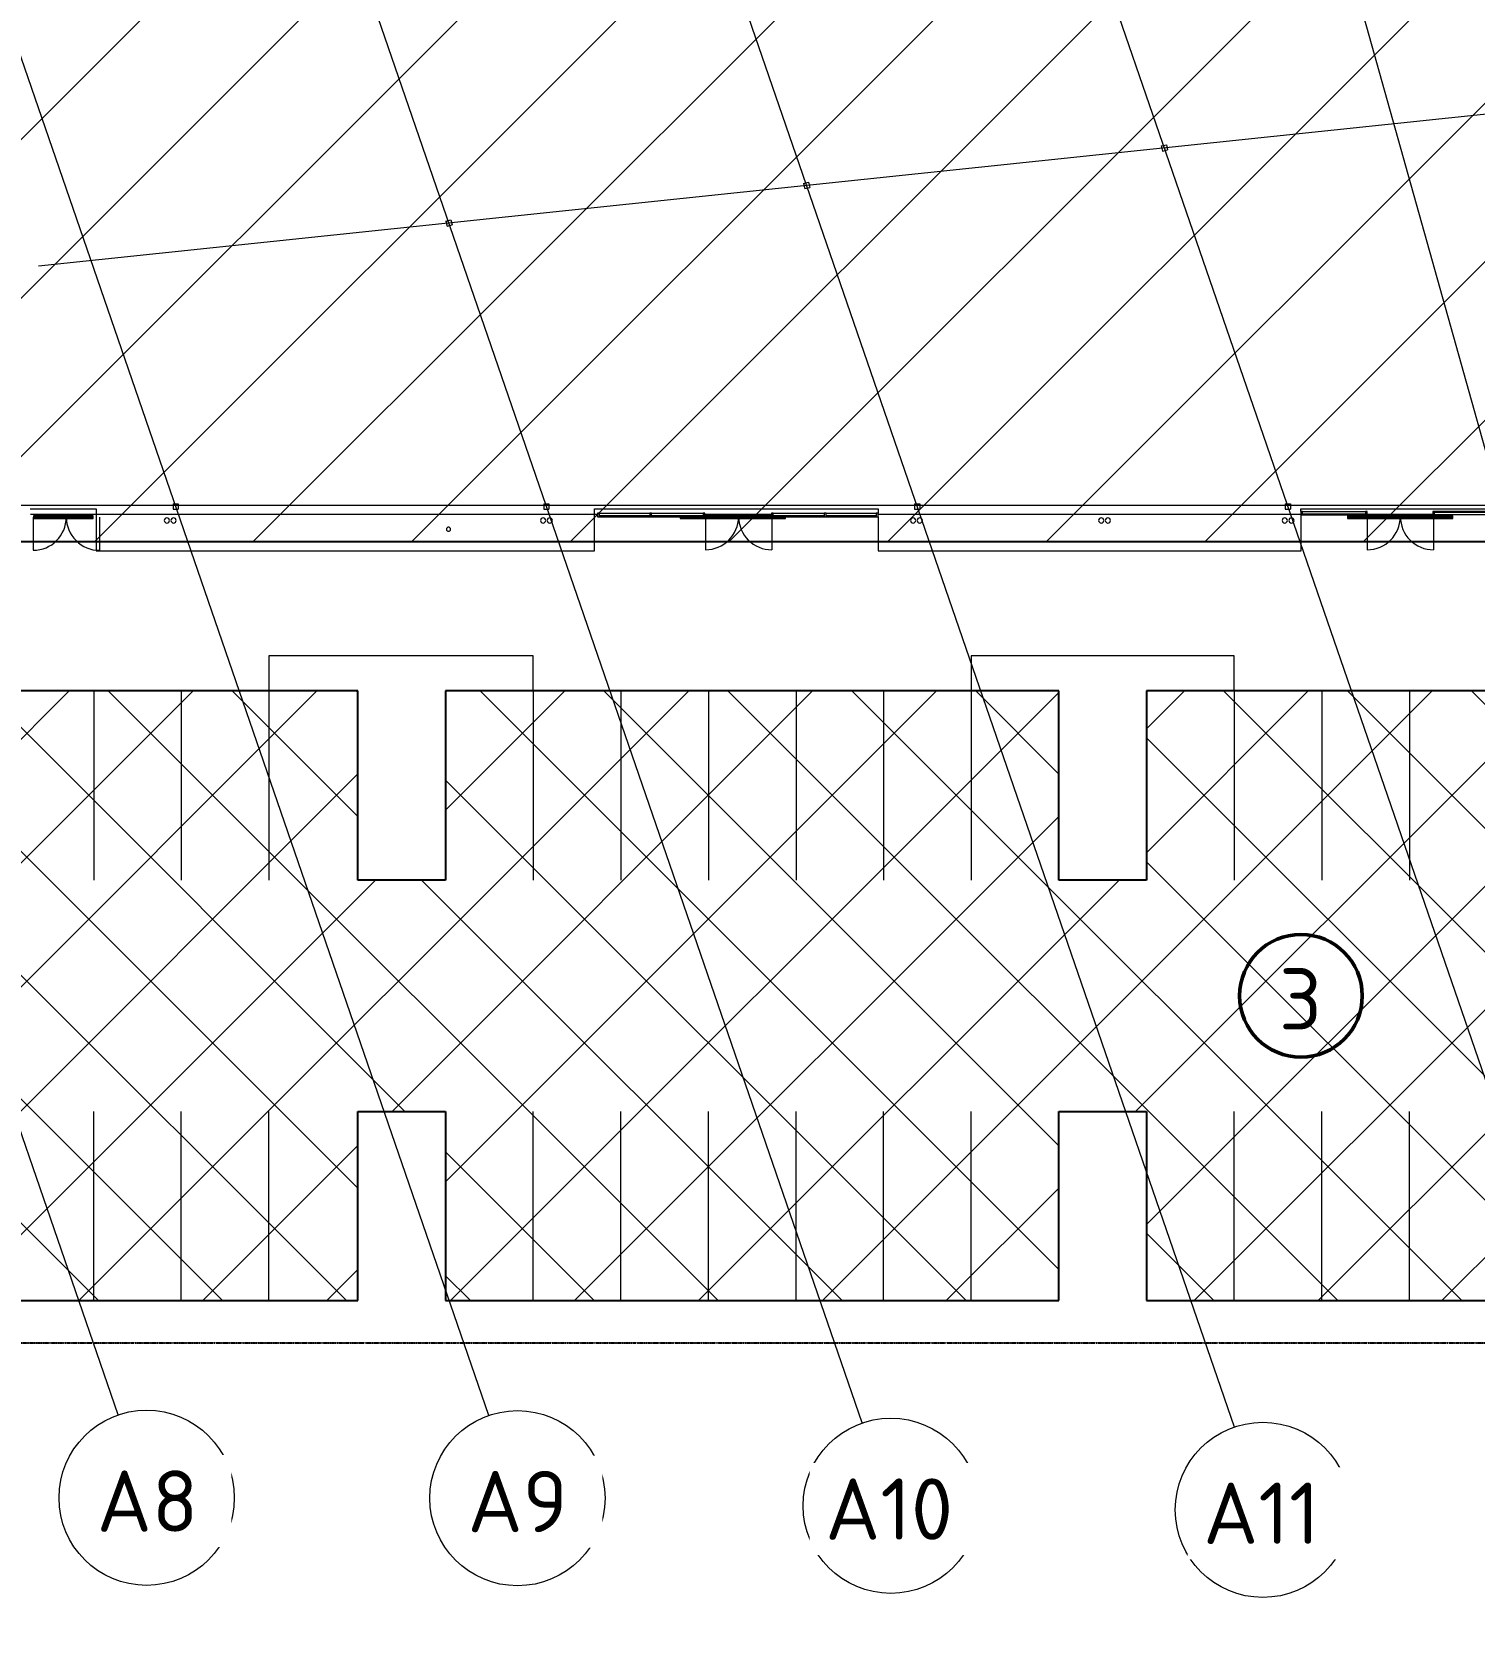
# Model space of a CAD drawing. Header units: millimetres. Extents: x 674 to 609626, y -20132 to 4061356.
# Drawn here: x 154839 to 195992, y 3937995 to 3983357 of the extents above; entities that cross this region are included whole.
import ezdxf

# ---------------------------------------------------------------- set-up
doc = ezdxf.new("R2010")
doc.units = ezdxf.units.MM
for name, pattern in [('AEC_Double Dash', [39, 15, -4, 6, -4, 6, -4]), ('Boundary', [16, 5, -2, 5, -2, 0, -2]), ('Hidden', [6, 4, -2]), ('Hidden_2_', [4, 3, -1])]:
    doc.linetypes.add(name, pattern=pattern)
for name, color, linetype, lineweight in [('A-000-M_MASS', 13, 'Continuous', 25), ('A-000-MH_MASS', 13, 'Hidden_2_', 25), ('A-010-M_LINE', 90, 'Continuous', 18), ('A-060-M_DETAIL', 3, 'Continuous', 25), ('A-214-M_CURT_WALL', 52, 'Continuous', 13), ('A-215-M_CURT_PANEL', 51, 'Continuous', 13), ('A-230-M_FLOOR', 192, 'Continuous', 13), ('A-325-M_DOOR', 31, 'Continuous', 13), ('A-325-M_DOOR_PANEL', 31, 'Continuous', 13), ('C-910-M_SITE_BOUND', 91, 'Boundary', 25), ('F-670-M_FSP', 13, 'Continuous', 13), ('M-520-M_DRAINAGE_FW', 2, 'Continuous', 13), ('S-280-M_COLUMN', 52, 'Continuous', 13), ('Z-030-M_GRID', 191, 'Continuous', 13), ('Z-033_T_GRIDREF', 31, 'Continuous', 13), ('Z-060-M_DETAIL', 92, 'Continuous', 25)]:
    doc.layers.add(name, color=color, linetype=linetype, lineweight=lineweight)
doc.styles.add('ISOCPEUR_2', font='isocpeur.ttf', dxfattribs={"height": 1750})

# ---------------------------------------------------------------- blocks, each defined once
blk = doc.blocks.new('Family - ___-240017-S0_021 - GROUND LOADING PLAN')
at = {"layer": 'C-910-M_SITE_BOUND', "color": 21, "linetype": 'AEC_Double Dash', "lineweight": 5}
blk.add_line((-2400034, 3945944), (-2257301, 3945944), dxfattribs=at)
blk = doc.blocks.new('SHS-Square Hollow Section-Column - 150x150xSHS-3248346-S0_021 - GROUND LOADING PLAN')
at = {"layer": 'S-280-M_COLUMN', "lineweight": 5}
for p, q in [((-75, 75), (-75, -75)), ((-75, 75), (75, 75)), ((75, 75), (75, -75)), ((-75, -75), (75, -75))]:
    blk.add_line(p, q, dxfattribs=at)
blk = doc.blocks.new('SHS-Square Hollow Section-Column - 150x150xSHS-3248347-S0_021 - GROUND LOADING PLAN')
at = {"layer": 'S-280-M_COLUMN', "lineweight": 5}
for p, q in [((-75, 75), (-75, -75)), ((-75, 75), (75, 75)), ((75, 75), (75, -75)), ((-75, -75), (75, -75))]:
    blk.add_line(p, q, dxfattribs=at)
blk = doc.blocks.new('SHS-Square Hollow Section-Column - 150x150xSHS-3248349-S0_021 - GROUND LOADING PLAN')
at = {"layer": 'S-280-M_COLUMN', "lineweight": 5}
for p, q in [((-75, 75), (-75, -75)), ((-75, 75), (75, 75)), ((75, 75), (75, -75)), ((-75, -75), (75, -75))]:
    blk.add_line(p, q, dxfattribs=at)
blk = doc.blocks.new('SHS-Square Hollow Section-Column - 150x150xSHS-3248350-S0_021 - GROUND LOADING PLAN')
at = {"layer": 'S-280-M_COLUMN', "lineweight": 5}
for p, q in [((-75, 75), (-75, -75)), ((-75, 75), (75, 75)), ((75, 75), (75, -75)), ((-75, -75), (75, -75))]:
    blk.add_line(p, q, dxfattribs=at)
blk = doc.blocks.new('System Panel - Glazed-3113319-S0_021 - GROUND LOADING PLAN')
at = {"layer": 'A-215-M_CURT_PANEL', "lineweight": 5}
for p, q in [((716, 50), (-716, 50)), ((-716, 50), (-716, 25)), ((-716, 25), (716, 25)), ((716, 25), (716, 50))]:
    blk.add_line(p, q, dxfattribs=at)
blk = doc.blocks.new('Rectangular Mullion - 50x100mm-3113315-S0_021 - GROUND LOADING PLAN')
at = {"layer": 'A-214-M_CURT_WALL', "lineweight": 5}
for p, q in [((-2346001, 3969618), (-2344569, 3969618)), ((-2346001, 3969518), (-2344569, 3969518))]:
    blk.add_line(p, q, dxfattribs=at)
blk = doc.blocks.new('Rectangular Mullion - 50x100mm-1447016-S0_021 - GROUND LOADING PLAN')
at = {"layer": 'A-214-M_CURT_WALL', "lineweight": 5}
for p, q in [((-50, 50), (0, 50)), ((-50, -50), (-50, 50)), ((0, 50), (0, -50)), ((0, -50), (-50, -50))]:
    blk.add_line(p, q, dxfattribs=at)
blk = doc.blocks.new('Rectangular Mullion - 50x100mm-1425435-S0_021 - GROUND LOADING PLAN')
at = {"layer": 'A-214-M_CURT_WALL', "lineweight": 5}
for p, q in [((0, 50), (-50, 50)), ((-50, 50), (-50, -50)), ((0, -50), (0, 50)), ((-50, -50), (0, -50))]:
    blk.add_line(p, q, dxfattribs=at)
blk = doc.blocks.new('System Panel - Glazed-3113320-S0_021 - GROUND LOADING PLAN')
at = {"layer": 'A-215-M_CURT_PANEL', "lineweight": 5}
for p, q in [((730, 49.5), (-730, 49.5)), ((-730, 49.5), (-730, 24.5)), ((-730, 24.5), (730, 24.5)), ((730, 24.5), (730, 49.5))]:
    blk.add_line(p, q, dxfattribs=at)
blk = doc.blocks.new('System Panel - Glazed-3113297-S0_021 - GROUND LOADING PLAN')
at = {"layer": 'A-215-M_CURT_PANEL', "lineweight": 5}
for p, q in [((734, 50), (-734, 50)), ((-734, 50), (-734, 25)), ((-734, 25), (734, 25)), ((734, 25), (734, 50))]:
    blk.add_line(p, q, dxfattribs=at)
blk = doc.blocks.new('System Panel - Glazed-3113298-S0_021 - GROUND LOADING PLAN')
at = {"layer": 'A-215-M_CURT_PANEL', "lineweight": 5}
for p, q in [((720, 49), (-720, 49)), ((-720, 49), (-720, 24)), ((-720, 24), (720, 24)), ((720, 24), (720, 49))]:
    blk.add_line(p, q, dxfattribs=at)
blk = doc.blocks.new('Rectangular Mullion - 50x100mm-3113316-S0_021 - GROUND LOADING PLAN')
at = {"layer": 'A-214-M_CURT_WALL', "lineweight": 5}
for p, q in [((-2347511, 3969618), (-2346051, 3969618)), ((-2347511, 3969518), (-2346051, 3969518))]:
    blk.add_line(p, q, dxfattribs=at)
blk = doc.blocks.new('Rectangular Mullion - 50x100mm-3113293-S0_021 - GROUND LOADING PLAN')
at = {"layer": 'A-214-M_CURT_WALL', "lineweight": 5}
for p, q in [((-2350979, 3969618), (-2349511, 3969618)), ((-2350979, 3969518), (-2349511, 3969518))]:
    blk.add_line(p, q, dxfattribs=at)
blk = doc.blocks.new('Rectangular Mullion - 50x100mm-3113294-S0_021 - GROUND LOADING PLAN')
at = {"layer": 'A-214-M_CURT_WALL', "lineweight": 5}
for p, q in [((-2352469, 3969618), (-2351029, 3969618)), ((-2352469, 3969518), (-2351029, 3969518))]:
    blk.add_line(p, q, dxfattribs=at)
blk = doc.blocks.new('Rectangular Mullion - 50x100mm-1425432-S0_021 - GROUND LOADING PLAN')
at = {"layer": 'A-214-M_CURT_WALL', "lineweight": 5}
for p, q in [((-25, 50), (25, 50)), ((-25, -50), (-25, 50)), ((25, 50), (25, -50)), ((25, -50), (-25, -50))]:
    blk.add_line(p, q, dxfattribs=at)
blk = doc.blocks.new('X_Door-Panel-Hinge-Standard - Standard-3272678-S0_021 - GROUND LOADING PLAN')
at = {"layer": 'A-325-M_DOOR', "lineweight": 5}
blk.add_arc((-485, 20), 945, 360, 90, dxfattribs=at)
at = {"layer": 'A-325-M_DOOR_PANEL', "lineweight": 5}
blk.add_line((-485, 20), (-485, 965), dxfattribs=at)
blk = doc.blocks.new('Downpipe - L Spreader - Default-3252573-S0_021 - GROUND LOADING PLAN')
at = {"layer": 'M-520-M_DRAINAGE_FW', "lineweight": 5}
for start, end in [(0, 180), (180, 0)]:
    blk.add_arc((-40, 150), 75, start, end, dxfattribs=at)
blk = doc.blocks.new('Downpipe - L Spreader - Default-3252574-S0_021 - GROUND LOADING PLAN')
at = {"layer": 'M-520-M_DRAINAGE_FW', "lineweight": 5}
for start, end in [(0, 180), (180, 0)]:
    blk.add_arc((-40, 150), 75, start, end, dxfattribs=at)
blk = doc.blocks.new('Downpipe - L Spreader - Default-3252578-S0_021 - GROUND LOADING PLAN')
at = {"layer": 'M-520-M_DRAINAGE_FW', "lineweight": 5}
for start, end in [(0, 180), (180, 0)]:
    blk.add_arc((-40, 150), 75, start, end, dxfattribs=at)
blk = doc.blocks.new('Downpipe - L Spreader - Default-3252579-S0_021 - GROUND LOADING PLAN')
at = {"layer": 'M-520-M_DRAINAGE_FW', "lineweight": 5}
for start, end in [(0, 180), (180, 0)]:
    blk.add_arc((-40, 150), 75, start, end, dxfattribs=at)
blk = doc.blocks.new('Downpipe - L Spreader - Default-3252582-S0_021 - GROUND LOADING PLAN')
at = {"layer": 'M-520-M_DRAINAGE_FW', "lineweight": 5}
for start, end in [(0, 180), (180, 0)]:
    blk.add_arc((-40, 150), 75, start, end, dxfattribs=at)
blk = doc.blocks.new('X_Door-Panel-Hinge-Standard - Standard-2513151-S0_021 - GROUND LOADING PLAN')
at = {"layer": 'A-325-M_DOOR', "lineweight": 5}
blk.add_arc((-485, 20), 945, 360, 90, dxfattribs=at)
at = {"layer": 'A-325-M_DOOR_PANEL', "lineweight": 5}
blk.add_line((-485, 20), (-485, 965), dxfattribs=at)
blk = doc.blocks.new('SHS-Square Hollow Section-Column - 150x150xSHS-3248351-S0_021 - GROUND LOADING PLAN')
at = {"layer": 'S-280-M_COLUMN', "lineweight": 5}
for p, q in [((-75, 75), (-75, -75)), ((-75, 75), (75, 75)), ((75, 75), (75, -75)), ((-75, -75), (75, -75))]:
    blk.add_line(p, q, dxfattribs=at)
blk = doc.blocks.new('SHS-Square Hollow Section-Column - 150x150xSHS-3248352-S0_021 - GROUND LOADING PLAN')
at = {"layer": 'S-280-M_COLUMN', "lineweight": 5}
for p, q in [((-75, 75), (-75, -75)), ((-75, 75), (75, 75)), ((75, 75), (75, -75)), ((-75, -75), (75, -75))]:
    blk.add_line(p, q, dxfattribs=at)
blk = doc.blocks.new('SHS-Square Hollow Section-Column - 150x150xSHS-3248353-S0_021 - GROUND LOADING PLAN')
at = {"layer": 'S-280-M_COLUMN', "lineweight": 5}
for p, q in [((-75, 75), (-75, -75)), ((-75, 75), (75, 75)), ((75, 75), (75, -75)), ((-75, -75), (75, -75))]:
    blk.add_line(p, q, dxfattribs=at)
blk = doc.blocks.new('X_Door-Panel-Hinge-Standard - Standard-3272745-S0_021 - GROUND LOADING PLAN')
at = {"layer": 'A-325-M_DOOR', "lineweight": 5}
blk.add_arc((-485, -20), 945, 270, 0, dxfattribs=at)
at = {"layer": 'A-325-M_DOOR_PANEL', "lineweight": 5}
blk.add_line((-485, -20), (-485, -965), dxfattribs=at)
blk = doc.blocks.new('System Panel - Glazed-1459856-S0_021 - GROUND LOADING PLAN')
at = {"layer": 'A-215-M_CURT_PANEL', "lineweight": 5}
for p, q in [((900, 49.5), (-900, 49.5)), ((-900, 49.5), (-900, 24.5)), ((-900, 24.5), (900, 24.5)), ((900, 24.5), (900, 49.5))]:
    blk.add_line(p, q, dxfattribs=at)
blk = doc.blocks.new('Rectangular Mullion - 50x100mm-1459855-S0_021 - GROUND LOADING PLAN')
at = {"layer": 'A-214-M_CURT_WALL', "lineweight": 5}
for p, q in [((-2332409, 3969668), (-2330609, 3969668)), ((-2332409, 3969568), (-2330609, 3969568))]:
    blk.add_line(p, q, dxfattribs=at)
blk = doc.blocks.new('System Panel - Glazed-1425433-S0_021 - GROUND LOADING PLAN')
at = {"layer": 'A-215-M_CURT_PANEL', "lineweight": 5}
for p, q in [((950, 50), (-950, 50)), ((-950, 50), (-950, 25)), ((-950, 25), (950, 25)), ((950, 25), (950, 50))]:
    blk.add_line(p, q, dxfattribs=at)
blk = doc.blocks.new('Rectangular Mullion - 50x100mm-1215462-S0_021 - GROUND LOADING PLAN')
at = {"layer": 'A-214-M_CURT_WALL', "lineweight": 5}
for p, q in [((-2326743, 3969668), (-2328643, 3969668)), ((-2326743, 3969568), (-2328643, 3969568))]:
    blk.add_line(p, q, dxfattribs=at)
blk = doc.blocks.new('aba - Plumbing Fixtures - Strip Drain - Stormtech - Custom Ass - FLW003 _Doors_-V1-S0_021 - GROUND LOADING PLAN')
at = {"layer": 'A-000-M_MASS', "lineweight": 5}
blk.add_circle((0, -95), 30, dxfattribs=at)
at = {"layer": 'A-000-MH_MASS', "linetype": 'Hidden', "lineweight": 5}
blk.add_line((0, 10), (0, -3010), dxfattribs=at)
at = {"layer": 'M-520-M_DRAINAGE_FW', "lineweight": 5}
for p, q in [((-41, 0), (-38, 0)), ((-41, 0), (-41, -3000)), ((-38, -3000), (-38, 0)), ((0, 0), (0, -3000)), ((38, 0), (38, -3000)), ((-38, -3000), (-41, -3000))]:
    blk.add_line(p, q, dxfattribs=at)
blk = doc.blocks.new('aba - Plumbing Fixtures - Strip Drain - Stormtech - Custom Ass - FLW003 _Doors_-V2-S0_021 - GROUND LOADING PLAN')
at = {"layer": 'A-000-M_MASS', "lineweight": 5}
blk.add_arc((0, -95), 30, 43.8153, 316.1847, dxfattribs=at)
at = {"layer": 'A-000-MH_MASS', "linetype": 'Hidden', "lineweight": 5}
blk.add_line((0, 10), (0, -3010), dxfattribs=at)
at = {"layer": 'M-520-M_DRAINAGE_FW', "lineweight": 5}
for p, q in [((-41, 0), (-38, 0)), ((-41, 0), (-41, -3000)), ((-38, -3000), (-38, 0)), ((0, 0), (0, -3000)), ((38, -700), (38, -2600)), ((-38, -3000), (-41, -3000))]:
    blk.add_line(p, q, dxfattribs=at)
blk = doc.blocks.new('aba - Plumbing Fixtures - Strip Drain - Stormtech - Custom Ass - FLW003 _Doors_-2513568-S0_021 - GROUND LOADING PLAN')
at = {"layer": 'A-000-M_MASS', "lineweight": 5}
blk.add_circle((0, -95), 30, dxfattribs=at)
at = {"layer": 'A-000-MH_MASS', "linetype": 'Hidden', "lineweight": 5}
blk.add_line((0, 10), (0, -1710), dxfattribs=at)
at = {"layer": 'M-520-M_DRAINAGE_FW', "lineweight": 5}
for p, q in [((-41, 0), (-38, 0)), ((-41, 0), (-41, -1700)), ((-38, -1700), (-38, 0)), ((0, 0), (0, -1700)), ((38, 0), (38, -1700)), ((-38, -1700), (-41, -1700))]:
    blk.add_line(p, q, dxfattribs=at)
blk = doc.blocks.new('Downpipe - L Spreader - Default-V4-S0_021 - GROUND LOADING PLAN')
at = {"layer": 'M-520-M_DRAINAGE_FW', "lineweight": 5}
for start, end in [(0, 180), (180, 0)]:
    blk.add_arc((-40, 150), 75, start, end, dxfattribs=at)
blk = doc.blocks.new('Downpipe - L Spreader - Default-V5-S0_021 - GROUND LOADING PLAN')
at = {"layer": 'M-520-M_DRAINAGE_FW', "lineweight": 5}
for start, end in [(0, 180), (180, 0)]:
    blk.add_arc((-40, 150), 75, start, end, dxfattribs=at)
blk = doc.blocks.new('Downpipe - L Spreader - Default-V8-S0_021 - GROUND LOADING PLAN')
at = {"layer": 'M-520-M_DRAINAGE_FW', "lineweight": 5}
for start, end in [(0, 180), (180, 0)]:
    blk.add_arc((-40, 150), 75, start, end, dxfattribs=at)
blk = doc.blocks.new('Downpipe - L Spreader - Default-V9-S0_021 - GROUND LOADING PLAN')
at = {"layer": 'M-520-M_DRAINAGE_FW', "lineweight": 5}
for start, end in [(0, 180), (180, 0)]:
    blk.add_arc((-40, 150), 75, start, end, dxfattribs=at)
blk = doc.blocks.new('Downpipe - L Spreader - Default-V11-S0_021 - GROUND LOADING PLAN')
at = {"layer": 'M-520-M_DRAINAGE_FW', "lineweight": 5}
for start, end in [(0, 180), (180, 0)]:
    blk.add_arc((-40, 150), 75, start, end, dxfattribs=at)
blk = doc.blocks.new('Hydrant_double14 - Hydrant_double-1559908-S0_021 - GROUND LOADING PLAN')
at = {"layer": 'F-670-M_FSP', "lineweight": 5}
for start, end in [(19.0004, 199.0004), (199.0004, 19.0004)]:
    blk.add_arc((-2397820, 3973209), 60, start, end, dxfattribs=at)
blk = doc.blocks.new('X_Door-Panel-Hinge-Standard - Standard-2513084-S0_021 - GROUND LOADING PLAN')
at = {"layer": 'A-325-M_DOOR', "lineweight": 5}
blk.add_arc((-485, -20), 945, 270, 0, dxfattribs=at)
at = {"layer": 'A-325-M_DOOR_PANEL', "lineweight": 5}
blk.add_line((-485, -20), (-485, -965), dxfattribs=at)
blk = doc.blocks.new('25021-APA-ZZ-ZZ-M3-AR-000001_V3_rvt-1-S0_021 - GROUND LOADING PLAN')
at = {"layer": 'A-010-M_LINE', "lineweight": 5}
for p, q in [((-2366896, 3964544), (-2366896, 3959144)), ((-2364396, 3964544), (-2364396, 3959144)), ((-2361896, 3964544), (-2361896, 3959144)), ((-2354358, 3964544), (-2354358, 3959144)), ((-2351858, 3964544), (-2351858, 3959144)), ((-2349358, 3964544), (-2349358, 3959144)), ((-2346858, 3964544), (-2346858, 3959144)), ((-2344358, 3964544), (-2344358, 3959144)), ((-2341858, 3964544), (-2341858, 3959144)), ((-2334358, 3964544), (-2334358, 3959144)), ((-2331858, 3964544), (-2331858, 3959144)), ((-2329358, 3964544), (-2329358, 3959144)), ((-2366896, 3947144), (-2366896, 3952544)), ((-2364396, 3947144), (-2364396, 3952544)), ((-2361896, 3947144), (-2361896, 3952544)), ((-2354358, 3947144), (-2354358, 3952544)), ((-2351858, 3947144), (-2351858, 3952544)), ((-2349358, 3947144), (-2349358, 3952544)), ((-2346858, 3947144), (-2346858, 3952544)), ((-2344358, 3947144), (-2344358, 3952544)), ((-2341858, 3947144), (-2341858, 3952544)), ((-2334358, 3947144), (-2334358, 3952544)), ((-2331858, 3947144), (-2331858, 3952544)), ((-2329358, 3947144), (-2329358, 3952544))]:
    blk.add_line(p, q, dxfattribs=at)
at = {"layer": 'A-230-M_FLOOR', "lineweight": 5}
for p, q in [((-2368710, 3969738), (-2366824, 3969738)), ((-2366824, 3969738), (-2366824, 3969588)), ((-2352609, 3969588), (-2352609, 3969738)), ((-2352609, 3969738), (-2344519, 3969738)), ((-2344519, 3969738), (-2344519, 3969618)), ((-2332459, 3969668), (-2332459, 3969738)), ((-2332459, 3969738), (-2321993, 3969738)), ((-2368700, 3969588), (-2366824, 3969588)), ((-2368615, 3969544), (-2368615, 3969465)), ((-2366915, 3969544), (-2368615, 3969544)), ((-2366915, 3969465), (-2366915, 3969544)), ((-2366824, 3969588), (-2366824, 3969085)), ((-2366824, 3969588), (-2352609, 3969588)), ((-2352609, 3969588), (-2352519, 3969588)), ((-2352609, 3968841), (-2352609, 3969588)), ((-2350161, 3969518), (-2350161, 3969465)), ((-2349461, 3969588), (-2347561, 3969588)), ((-2347561, 3969544), (-2349461, 3969544)), ((-2347161, 3969465), (-2347161, 3969518)), ((-2344519, 3969588), (-2332459, 3969588)), ((-2344519, 3969518), (-2344519, 3968703)), ((-2332446, 3968544), (-2332446, 3969568)), ((-2331122, 3969544), (-2331122, 3969465)), ((-2328122, 3969544), (-2331122, 3969544)), ((-2330559, 3969588), (-2328693, 3969588)), ((-2328122, 3969465), (-2328122, 3969544)), ((-2366824, 3969085), (-2366824, 3968544)), ((-2352609, 3968544), (-2352609, 3968841)), ((-2366824, 3968544), (-2352609, 3968544)), ((-2344519, 3968703), (-2344519, 3968544)), ((-2344519, 3968544), (-2335255, 3968544)), ((-2335255, 3968544), (-2332446, 3968544)), ((-2361896, 3965544), (-2361896, 3964544)), ((-2354358, 3965544), (-2361896, 3965544)), ((-2354358, 3964544), (-2354358, 3965544)), ((-2341858, 3965544), (-2341858, 3964544)), ((-2334358, 3965544), (-2341858, 3965544)), ((-2334358, 3964544), (-2334358, 3965544)), ((-2361896, 3964544), (-2374396, 3964544)), ((-2361896, 3964544), (-2359358, 3964544)), ((-2359358, 3964544), (-2359358, 3959144)), ((-2356858, 3964544), (-2354358, 3964544)), ((-2356858, 3959144), (-2356858, 3964544)), ((-2341858, 3964544), (-2354358, 3964544)), ((-2341858, 3964544), (-2339358, 3964544)), ((-2339358, 3964544), (-2339358, 3959144)), ((-2336858, 3964544), (-2319358, 3964544)), ((-2336858, 3959144), (-2336858, 3964544)), ((-2359358, 3959144), (-2356858, 3959144)), ((-2339358, 3959144), (-2336858, 3959144)), ((-2356858, 3952544), (-2359358, 3952544)), ((-2359358, 3952544), (-2359358, 3947144)), ((-2356858, 3947144), (-2356858, 3952544)), ((-2336858, 3952544), (-2339358, 3952544)), ((-2339358, 3952544), (-2339358, 3947144)), ((-2336858, 3947144), (-2336858, 3952544)), ((-2359358, 3947144), (-2376858, 3947144)), ((-2339358, 3947144), (-2356858, 3947144)), ((-2319358, 3947144), (-2336858, 3947144))]:
    blk.add_line(p, q, dxfattribs=at)
at = {"layer": 'A-214-M_CURT_WALL', "color": 253, "lineweight": 5, "extrusion": (0, 0, -1)}
for name, p in [('Rectangular Mullion - 50x100mm-1447016-S0_021 - GROUND LOADING PLAN', (2332459, 3969618)), ('Rectangular Mullion - 50x100mm-1447016-S0_021 - GROUND LOADING PLAN', (2352519, 3969568)), ('Rectangular Mullion - 50x100mm-1425432-S0_021 - GROUND LOADING PLAN', (2351004, 3969568)), ('Rectangular Mullion - 50x100mm-1425432-S0_021 - GROUND LOADING PLAN', (2349486, 3969568)), ('Rectangular Mullion - 50x100mm-1425432-S0_021 - GROUND LOADING PLAN', (2347536, 3969568)), ('Rectangular Mullion - 50x100mm-1425432-S0_021 - GROUND LOADING PLAN', (2346026, 3969568))]:
    blk.add_blockref(name, p, dxfattribs=at)
at = {"layer": 'A-214-M_CURT_WALL', "color": 253, "lineweight": 5}
for name, p in [('Rectangular Mullion - 50x100mm-1459855-S0_021 - GROUND LOADING PLAN', (0, 0)), ('Rectangular Mullion - 50x100mm-1425435-S0_021 - GROUND LOADING PLAN', (-2330559, 3969618)), ('Rectangular Mullion - 50x100mm-1215462-S0_021 - GROUND LOADING PLAN', (0, 0)), ('Rectangular Mullion - 50x100mm-3113294-S0_021 - GROUND LOADING PLAN', (0, 0)), ('Rectangular Mullion - 50x100mm-3113293-S0_021 - GROUND LOADING PLAN', (0, 0)), ('Rectangular Mullion - 50x100mm-3113316-S0_021 - GROUND LOADING PLAN', (0, 0)), ('Rectangular Mullion - 50x100mm-3113315-S0_021 - GROUND LOADING PLAN', (0, 0)), ('Rectangular Mullion - 50x100mm-1425435-S0_021 - GROUND LOADING PLAN', (-2344519, 3969568))]:
    blk.add_blockref(name, p, dxfattribs=at)
at = {"layer": 'A-214-M_CURT_WALL', "color": 253, "lineweight": 5, "rotation": 180}
blk.add_blockref('Rectangular Mullion - 50x100mm-1425435-S0_021 - GROUND LOADING PLAN', (-2328693, 3969618), dxfattribs=at)
at = {"layer": 'A-215-M_CURT_PANEL', "color": 253, "lineweight": 5}
blk.add_blockref('System Panel - Glazed-1425433-S0_021 - GROUND LOADING PLAN', (-2327693, 3969618), dxfattribs=at)
at = {"layer": 'A-215-M_CURT_PANEL', "color": 253, "lineweight": 5, "rotation": 180}
for name, p in [('System Panel - Glazed-3113298-S0_021 - GROUND LOADING PLAN', (-2351749, 3969568)), ('System Panel - Glazed-3113297-S0_021 - GROUND LOADING PLAN', (-2350245, 3969568)), ('System Panel - Glazed-3113320-S0_021 - GROUND LOADING PLAN', (-2346781, 3969568)), ('System Panel - Glazed-3113319-S0_021 - GROUND LOADING PLAN', (-2345285, 3969568)), ('System Panel - Glazed-1459856-S0_021 - GROUND LOADING PLAN', (-2331509, 3969618))]:
    blk.add_blockref(name, p, dxfattribs=at)
at = {"layer": 'A-325-M_DOOR', "color": 253, "lineweight": 5}
for name, p in [('X_Door-Panel-Hinge-Standard - Standard-2513084-S0_021 - GROUND LOADING PLAN', (-2368138, 3969523)), ('X_Door-Panel-Hinge-Standard - Standard-3272745-S0_021 - GROUND LOADING PLAN', (-2348959, 3969538)), ('X_Door-Panel-Hinge-Standard - Standard-3272745-S0_021 - GROUND LOADING PLAN', (-2330077, 3969538))]:
    blk.add_blockref(name, p, dxfattribs=at)
at = {"layer": 'A-325-M_DOOR', "color": 253, "lineweight": 5, "rotation": 180}
for name, p in [('X_Door-Panel-Hinge-Standard - Standard-2513151-S0_021 - GROUND LOADING PLAN', (-2367216, 3969523)), ('X_Door-Panel-Hinge-Standard - Standard-3272678-S0_021 - GROUND LOADING PLAN', (-2348037, 3969538)), ('X_Door-Panel-Hinge-Standard - Standard-3272678-S0_021 - GROUND LOADING PLAN', (-2329155, 3969538))]:
    blk.add_blockref(name, p, dxfattribs=at)
at = {"layer": 'C-910-M_SITE_BOUND', "color": 253, "lineweight": 5}
blk.add_blockref('Family - ___-240017-S0_021 - GROUND LOADING PLAN', (0, 0), dxfattribs=at)
at = {"layer": 'F-670-M_FSP', "color": 253, "lineweight": 5, "rotation": 340.9995928797416}
blk.add_blockref('Hydrant_double14 - Hydrant_double-1559908-S0_021 - GROUND LOADING PLAN', (-1383172, -568243), dxfattribs=at)
at = {"layer": 'M-520-M_DRAINAGE_FW', "color": 253, "lineweight": 5}
for name, p, rotation in [('aba - Plumbing Fixtures - Strip Drain - Stormtech - Custom Ass - FLW003 _Doors_-2513568-S0_021 - GROUND LOADING PLAN', (-2368615, 3969503), 90), ('Downpipe - L Spreader - Default-V9-S0_021 - GROUND LOADING PLAN', (-2364848, 3969560), 180), ('Downpipe - L Spreader - Default-3252579-S0_021 - GROUND LOADING PLAN', (-2364658, 3969560), 180), ('Downpipe - L Spreader - Default-V8-S0_021 - GROUND LOADING PLAN', (-2354113, 3969560), 180), ('Downpipe - L Spreader - Default-3252578-S0_021 - GROUND LOADING PLAN', (-2353923, 3969560), 180), ('aba - Plumbing Fixtures - Strip Drain - Stormtech - Custom Ass - FLW003 _Doors_-V2-S0_021 - GROUND LOADING PLAN', (-2350161, 3969503), 90), ('Downpipe - L Spreader - Default-V4-S0_021 - GROUND LOADING PLAN', (-2343557, 3969560), 180), ('Downpipe - L Spreader - Default-3252573-S0_021 - GROUND LOADING PLAN', (-2343367, 3969560), 180), ('Downpipe - L Spreader - Default-V11-S0_021 - GROUND LOADING PLAN', (-2338191, 3969560), 180), ('Downpipe - L Spreader - Default-3252582-S0_021 - GROUND LOADING PLAN', (-2338001, 3969560), 180), ('Downpipe - L Spreader - Default-V5-S0_021 - GROUND LOADING PLAN', (-2332953, 3969560), 180), ('Downpipe - L Spreader - Default-3252574-S0_021 - GROUND LOADING PLAN', (-2332763, 3969560), 180), ('aba - Plumbing Fixtures - Strip Drain - Stormtech - Custom Ass - FLW003 _Doors_-V1-S0_021 - GROUND LOADING PLAN', (-2331122, 3969503), 90)]:
    blk.add_blockref(name, p, dxfattribs=dict(at, rotation=rotation))
at = {"layer": 'S-280-M_COLUMN', "color": 253, "lineweight": 5, "rotation": 13.99346909017837}
for name, p in [('SHS-Square Hollow Section-Column - 150x150xSHS-3248347-S0_021 - GROUND LOADING PLAN', (-2336346, 3980044)), ('SHS-Square Hollow Section-Column - 150x150xSHS-3248349-S0_021 - GROUND LOADING PLAN', (-2346553, 3978971)), ('SHS-Square Hollow Section-Column - 150x150xSHS-3248350-S0_021 - GROUND LOADING PLAN', (-2356760, 3977899))]:
    blk.add_blockref(name, p, dxfattribs=at)
at = {"layer": 'S-280-M_COLUMN', "color": 253, "lineweight": 5}
for name, p in [('SHS-Square Hollow Section-Column - 150x150xSHS-3248351-S0_021 - GROUND LOADING PLAN', (-2364557, 3969807)), ('SHS-Square Hollow Section-Column - 150x150xSHS-3248346-S0_021 - GROUND LOADING PLAN', (-2353981, 3969807)), ('SHS-Square Hollow Section-Column - 150x150xSHS-3248352-S0_021 - GROUND LOADING PLAN', (-2343405, 3969807)), ('SHS-Square Hollow Section-Column - 150x150xSHS-3248353-S0_021 - GROUND LOADING PLAN', (-2332828, 3969807))]:
    blk.add_blockref(name, p, dxfattribs=at)
blk = doc.blocks.new('Family - ___-3870354-S0_021 - GROUND LOADING PLAN')
at = {"layer": 'C-910-M_SITE_BOUND'}
blk.add_line((-2401701, 3945944), (-2257301, 3945944), dxfattribs=at)
blk = doc.blocks.new('Grid - NRP_Grid-Head-320187-S0_021 - GROUND LOADING PLAN')
at = {"layer": 'Z-033_T_GRIDREF'}
blk.add_circle((0, 0), 5, dxfattribs=at)
blk = doc.blocks.new('NRP_Load Tag _v2_ - NRP_Load Tag-532938-S0_021 - GROUND LOADING PLAN')
at = {"layer": 'A-060-M_DETAIL', "lineweight": 50}
for start, end in [(360, 180), (180, 360)]:
    blk.add_arc((0, 0), 3.5, start, end, dxfattribs=at)

msp = doc.modelspace()

# ---------------------------------------------------------------- hatches: boundary and pattern name
at = {"layer": 'Z-060-M_DETAIL', "lineweight": 18}
h = msp.add_hatch(dxfattribs=at)
h.set_pattern_fill('FP_43', color=240, style=0, pattern_type=2)
h.set_pattern_definition([(45, (2523501.4, 0), (-2262.7417, 2262.7417), [])])
h.paths.add_polyline_path([(76024, 3957063), (123550, 3973428), (125141, 3968809), (218853, 3968809), (215362, 3990817), (202456, 3993537), (201710, 3998248), (201451, 3998207), (195477, 4036005), (168099, 4029182), (167515, 4030872), (63001, 3994884), (75754, 3957846)])
h = msp.add_hatch(dxfattribs=at)
h.set_pattern_fill('FP_39', color=150, style=0, pattern_type=2)
h.set_pattern_definition([(45, (2523501.4, 0), (-1767.767, 1767.767), []), (135, (2523501.4, 0), (-1767.767, -1767.767), [])])
h.paths.add_polyline_path([(206643, 3947144), (224205, 3947144), (224205, 3952544), (226643, 3952544), (226643, 3947144), (239143, 3947144), (239143, 3952544), (241643, 3952544), (241643, 3947144), (254143, 3947144), (254143, 3952544), (266201, 3952544), (266201, 3959144), (254143, 3959144), (254143, 3964544), (241643, 3964544), (241643, 3959144), (239143, 3959144), (239143, 3964544), (226643, 3964544), (226643, 3959144), (224205, 3959144), (224205, 3964544), (206643, 3964544), (206643, 3959144), (204143, 3959144), (204143, 3964544), (186643, 3964544), (186643, 3959144), (184143, 3959144), (184143, 3964544), (166643, 3964544), (166643, 3959144), (164143, 3959144), (164143, 3964544), (146643, 3964544), (146643, 3959144), (144143, 3959144), (144143, 3964544), (126643, 3964544), (126643, 3960044), (126339, 3960039), (126036, 3960023), (125733, 3959994), (125431, 3959954), (125132, 3959902), (124835, 3959838), (124540, 3959763), (124249, 3959676), (123961, 3959578), (123677, 3959469), (123398, 3959349), (123123, 3959218), (122854, 3959076), (122574, 3958914), (122334, 3958762), (122083, 3958590), (121802, 3958377), (121603, 3958217), (121374, 3958016), (121154, 3957807), (120941, 3957590), (120738, 3957364), (120539, 3957125), (120357, 3956890), (120182, 3956642), (120015, 3956387), (119860, 3956126), (119546, 3955551), (119368, 3955249), (119180, 3954953), (118981, 3954664), (118772, 3954383), (118503, 3954049), (118326, 3953842), (118089, 3953584), (117843, 3953334), (117588, 3953093), (117324, 3952861), (117054, 3952639), (116775, 3952426), (116467, 3952209), (116197, 3952030), (115897, 3951848), (120007, 3947738), (120042, 3947908), (120087, 3948076), (120150, 3948263), (120206, 3948403), (120279, 3948561), (120361, 3948714), (120539, 3949008), (120687, 3949234), (120866, 3949484), (121054, 3949726), (121252, 3949961), (121460, 3950187), (121676, 3950405), (121901, 3950613), (122134, 3950813), (122401, 3951022), (122624, 3951183), (122880, 3951353), (123142, 3951513), (123410, 3951662), (123684, 3951800), (124001, 3951941), (124249, 3952042), (124610, 3952168), (124830, 3952238), (125127, 3952318), (125426, 3952386), (125728, 3952442), (126031, 3952486), (126337, 3952518), (126643, 3952537), (126646, 3947144), (144143, 3947144), (144143, 3952544), (146643, 3952544), (146643, 3947144), (164143, 3947144), (164143, 3952544), (166643, 3952544), (166643, 3947144), (184143, 3947144), (184143, 3952544), (186643, 3952544), (186643, 3947144), (204143, 3947144), (204143, 3952544), (206643, 3952544)])

# ---------------------------------------------------------------- linework, layer by layer
at = {"layer": 'A-010-M_LINE', "lineweight": 25}
for p, q in [((125141, 3968809), (218853, 3968809)), ((164143, 3964544), (146643, 3964544)), ((164143, 3959144), (164143, 3964544)), ((184143, 3964544), (166643, 3964544)), ((166643, 3964544), (166643, 3959144)), ((184143, 3959144), (184143, 3964544)), ((204143, 3964544), (186643, 3964544)), ((186643, 3964544), (186643, 3959144)), ((166643, 3959144), (164143, 3959144)), ((186643, 3959144), (184143, 3959144)), ((164143, 3947144), (164143, 3952544)), ((164143, 3952544), (166643, 3952544)), ((166643, 3952544), (166643, 3947144)), ((184143, 3947144), (184143, 3952544)), ((184143, 3952544), (186643, 3952544)), ((186643, 3952544), (186643, 3947144)), ((146643, 3947144), (164143, 3947144)), ((166643, 3947144), (184143, 3947144)), ((186643, 3947144), (204143, 3947144))]:
    msp.add_line(p, q, dxfattribs=at)
at = {"layer": 'Z-030-M_GRID'}
for p, q in [((204041, 3943857), (176912, 4040582)), ((199694, 3943629), (166973, 4038656)), ((189150, 3943536), (157518, 4035400)), ((178533, 3943654), (148063, 4032144)), ((167883, 3943870), (138608, 4028889)), ((157302, 3943882), (129152, 4025633)), ((230344, 3984583), (155030, 3976668)), ((125617, 3969847), (222891, 3969847))]:
    msp.add_line(p, q, dxfattribs=at)

# ---------------------------------------------------------------- block references
at = {"lineweight": 5}
msp.add_blockref('25021-APA-ZZ-ZZ-M3-AR-000001_V3_rvt-1-S0_021 - GROUND LOADING PLAN', (2523501, 0), dxfattribs=at)
at = {"layer": 'A-060-M_DETAIL', "lineweight": 50, "xscale": 499.9999999999995, "yscale": 499.9999999999995, "zscale": 499.9999999999995}
msp.add_blockref('NRP_Load Tag _v2_ - NRP_Load Tag-532938-S0_021 - GROUND LOADING PLAN', (191049, 3955844), dxfattribs=at)
at = {"layer": 'C-910-M_SITE_BOUND'}
msp.add_blockref('Family - ___-3870354-S0_021 - GROUND LOADING PLAN', (2523501, 0), dxfattribs=at)
at = {"layer": 'Z-033_T_GRIDREF'}
for p, xscale, yscale, zscale, rotation in [((158116, 3941518), 499.9999999999995, 499.9999999999995, 499.9999999999995, 19.00040712021557), ((168696, 3941506), 499.9999999999995, 499.9999999999995, 499.9999999999995, 19.00040712021616), ((179347, 3941290), 499.9999999999994, 499.9999999999994, 499.9999999999994, 19.00040712021568), ((189964, 3941173), 499.9999999999995, 499.9999999999995, 499.9999999999995, 19.00040712021541)]:
    msp.add_blockref('Grid - NRP_Grid-Head-320187-S0_021 - GROUND LOADING PLAN', p, dxfattribs=dict(at, xscale=xscale, yscale=yscale, zscale=zscale, rotation=rotation))

# ---------------------------------------------------------------- texts
at = {"layer": 'A-060-M_DETAIL', "lineweight": 13, "insert": (190420, 3956630), "char_height": 1750, "width": 1483.12, "attachment_point": 1, "style": 'ISOCPEUR_2'}
msp.add_mtext('3', dxfattribs=at)

# ---------------------------------------------------------------- next in the draw order: texts
at = {"layer": 'Z-033_T_GRIDREF', "char_height": 1750, "attachment_point": 1, "style": 'ISOCPEUR_2', "bg_fill": 3, "box_fill_scale": 1.25, "bg_fill_color": 256, "bg_fill_true_color": 13158600, "bg_fill_transparency": 0}
for s, insert, width in [('A8', (156691, 3942298), 3407.17), ('A9', (167271, 3942286), 3407.17), ('A10', (177474, 3942070), 4489.45), ('A11', (188259, 3941952), 4088.61)]:
    msp.add_mtext(s, dxfattribs=dict(at, insert=insert, width=width))

doc.saveas('drawing.dxf')
